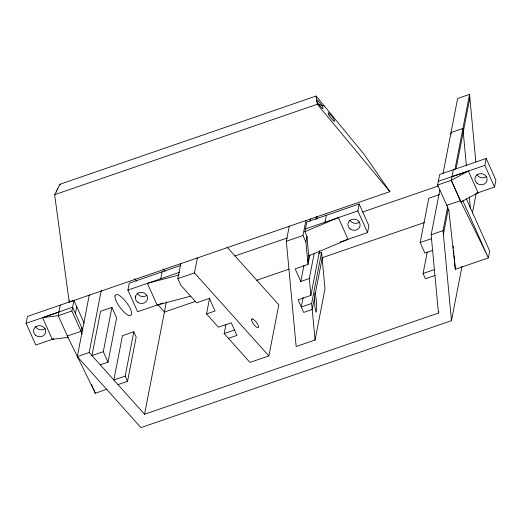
<?xml version="1.0" encoding="UTF-8"?>
<svg xmlns="http://www.w3.org/2000/svg" width="522" height="522" viewBox="0 0 522 522"><rect width="100%" height="100%" fill="white"/><g stroke="black" fill="none" stroke-linecap="round" stroke-linejoin="round"><path stroke-width="0.78" d="M69.217 302.075L54.634 194.693L59.991 184.24L316.104 96.048L364.115 154.323L389.882 191.652L69.217 302.075L69.217 300.45M315.412 292.992A9.135 0.992 87.5 0 0 314.466 297.86L314.968 307.673L316.078 312.319L316.632 309.924L316.678 303.647L315.412 293.005L322.139 258.39M251.552 319.745L251.643 319.288M82.208 333.832L71.879 310.988L73.935 300.398L27.444 316.423L26.1 323.346L35.803 345.029L53.773 338.837L52.298 339.352L42.569 317.676L72.61 307.21L82.913 330.217M60.291 305.116L58.236 315.693L67.964 337.369L52.298 339.352M67.964 337.369L67.358 336.018L80.982 331.326L81.713 327.542M75.442 313.52L76.767 306.708L73.935 300.398M462.009 266.396L451.458 320.691L140.953 427.616L77.302 356.591L89.295 294.871M438.774 311.445L438.46 313.043L144.548 414.253L89.197 352.494L101.307 290.219M103.31 351.678L111.917 307.38L100.576 311.282L91.97 355.58L103.31 351.678L108.008 362.177L100.27 364.845M108.008 362.177L116.621 317.885L111.917 307.38M163.066 303.001L137.619 311.764L127.916 290.082L129.267 283.159L180.906 265.365M125.189 376.088L133.802 331.79L122.455 335.698L113.848 379.996L125.189 376.088L127.538 381.341L117.998 384.629M127.538 381.341L136.151 337.042L133.802 331.79M127.916 290.082L160.763 278.761L162.114 271.851M144.548 414.253L166.414 301.762M228.408 338.347L236.923 335.411L231.285 322.811L218.444 327.229L206.529 313.931L215.044 311.001L209.4 298.395L196.566 302.812L180.795 285.214L177.845 278.624L180.795 263.453M225.85 324.801L224.147 333.584L249.979 362.412L268.882 355.906L194.484 272.895L197.433 257.724M206.529 313.931L209.635 297.964M318.616 253.379L321.578 252.361L324.991 288.907L315.06 340.005L296.157 346.51L286.324 241.268L289.273 226.098M268.882 355.906L278.813 304.809L226.92 246.906M314.127 253.79L309.318 278.539L300.803 281.469L295.165 268.863L308 264.445L305.912 242.13L302.969 235.539L305.918 220.369M305.429 228.91L338.387 217.602L348.024 239.317L308.685 255.891L307.008 236.486L304.881 231.716L306.779 222.02L359.182 203.985L368.884 225.667L367.54 232.59L339.868 242.117M305.912 242.13L307.008 236.486M309.983 221.197L310.446 218.816M300.803 281.469L303.908 265.502M307.745 261.705L308.985 255.317M315.967 219.39L316.586 216.193M308 264.445L309.859 254.86M316.847 218.933L317.311 216.539M303.145 297.442L301.279 307.021L311.641 303.452L321.578 252.361M324.991 222.209L326.341 215.299M314.466 297.866L312.208 309.487L303.693 312.424L298.055 299.817L310.89 295.393L319.581 250.684M367.54 232.59L357.838 210.908L359.182 203.985M432.607 250.403L424.869 253.066L420.171 242.56L428.784 198.269L439.367 194.621M438.376 181.258L439.7 174.446L486.197 158.453L495.9 180.129L494.556 187.052L476.586 193.244L478.061 192.742L468.384 171.04L438.376 181.258L437.625 185.042L447.954 207.887L448.157 209.7L448.744 209.498L455.341 269.267L488.396 257.888L489.721 251.069L466.335 198.81M434.95 275.479L425.41 278.768L423.061 273.515L427.211 252.159M438.46 313.043L431.146 234.743L439.837 190.034M443.093 173.265L457.631 98.482L469.532 94.384L475.829 161.8M478.061 192.742L460.952 202.047L451.276 180.344L453.35 169.761M451.458 320.691L443.047 230.646L447.608 207.182M454.89 169.715L469.532 94.384M443.38 234.202L448.189 209.452M456.104 168.73L469.865 97.94M460.952 202.047L460.352 200.689M472.403 212.95L476.253 193.147M494.556 187.052L484.853 165.37L486.197 158.453M437.625 185.042L451.276 180.344L468.384 171.04M304.881 231.716L338.387 217.602L357.838 210.908M160.763 278.761L179.542 272.256M54.634 194.693L317.311 104.237L324.24 105.927M26.1 323.346L58.947 312.032M452.006 176.684L484.853 165.37M71.879 310.988L58.236 315.693L42.569 317.676M234.893 256.002L287.217 237.986M362.614 212.023L438.017 186.06M177.845 278.624L194.484 272.895M286.324 241.268L302.969 235.539M446.728 205.381L460.417 200.761M195.189 301.462L164.41 312.058L157.898 304.796M256.739 280.262L289.058 269.137M322.139 257.744L424.471 222.509M77.302 356.591L89.197 352.494M431.146 234.743L443.047 230.646M420.171 242.56L431.511 238.658M224.147 333.584L234.508 330.015M423.061 273.515L434.402 269.606M67.951 337.297L95.356 393.229L106.886 389.262M178.981 275.009L147.374 283.381L157.142 305.05L190.51 296.215M252.217 318.942L253.196 319.281A5.572 1.807 53.7 0 1 257.522 324.11L258.26 325.689A4.887 1.586 53.7 0 1 258.52 326.968L258.436 327.424A4.887 1.586 53.7 0 1 257.861 327.77L256.876 327.431A5.572 1.807 53.7 0 1 252.557 322.603L251.813 321.023A4.887 1.586 53.7 0 1 252.211 318.962M162.897 268.915L165.063 271.336M134.565 278.755L136.738 281.182M389.882 191.652L317.311 104.237L316.782 100.674M460.998 201.949L488.396 257.888L462.707 200.468M451.276 180.344L460.378 200.676M135.087 296.17L135.733 297.612M76.767 306.708L84.238 323.399M91.402 384.394L95.356 393.229M316.671 99.93L316.104 96.048M316.704 100.12L316.756 100.492M59.991 184.24L60.089 184.997M466.414 165.957L462.91 128.451L451.008 132.549L451.165 134.161M469.285 196.67L470.42 208.793M453.155 245.855L453.377 248.276M453.605 250.704L453.905 253.927M454.055 255.545L455.341 269.267M309.318 278.539L310.89 295.393M311.641 303.452L315.06 340.005M486.641 176.443A6.16 5.579 11 0 1 476.932 174.694M45.244 328.442A6.16 5.579 11 0 1 35.535 326.694M359.632 221.98A6.16 5.579 11 0 1 349.923 220.232M147.067 295.178A6.16 5.579 11 0 1 137.123 292.966M56.422 192.148A5.566 1.442 89.1 0 1 56.598 190.869M316.867 101.235A5.559 0.966 53.3 0 0 318.4 103.774A5.651 0.979 53.3 0 0 319.033 104.661M321.689 105.32A5.246 0.913 53.3 0 1 322.772 108.504A5.246 0.913 53.3 0 1 319.007 104.674M57.674 188.866A5.285 1.37 89.1 0 1 58.007 189.166M321.643 105.294A5.644 0.979 53.3 0 0 321.063 104.42A5.279 0.92 53.3 0 0 316.678 99.682M114.899 295.981C115.251 301.677 119.179 306.466 122.716 310.668C124.595 312.508 129.887 318.453 131.779 314.179C131.42 308.476 127.498 303.693 123.962 299.491C122.083 297.651 116.784 291.707 114.899 295.981M477.023 183.313A6.16 5.579 11 0 0 487.059 180.442A6.16 5.579 11 0 0 478.994 173.846A6.16 5.579 11 0 0 477.023 183.313M35.627 335.313A6.16 5.579 11 0 0 45.662 332.436A6.16 5.579 11 0 0 37.597 325.845A6.16 5.579 11 0 0 35.627 335.313M350.014 228.851A6.16 5.579 11 0 0 360.043 225.974A6.16 5.579 11 0 0 351.978 219.384A6.16 5.579 11 0 0 350.014 228.851M137.449 302.042A6.16 5.579 11 0 0 147.478 299.171A6.16 5.579 11 0 0 139.413 292.581A6.16 5.579 11 0 0 137.449 302.042M329.101 115.369A5.272 0.92 53.3 0 0 334.491 121.293A5.272 0.92 53.3 0 0 330.452 114.514A5.272 0.92 53.3 0 0 329.101 115.369"/></g></svg>
